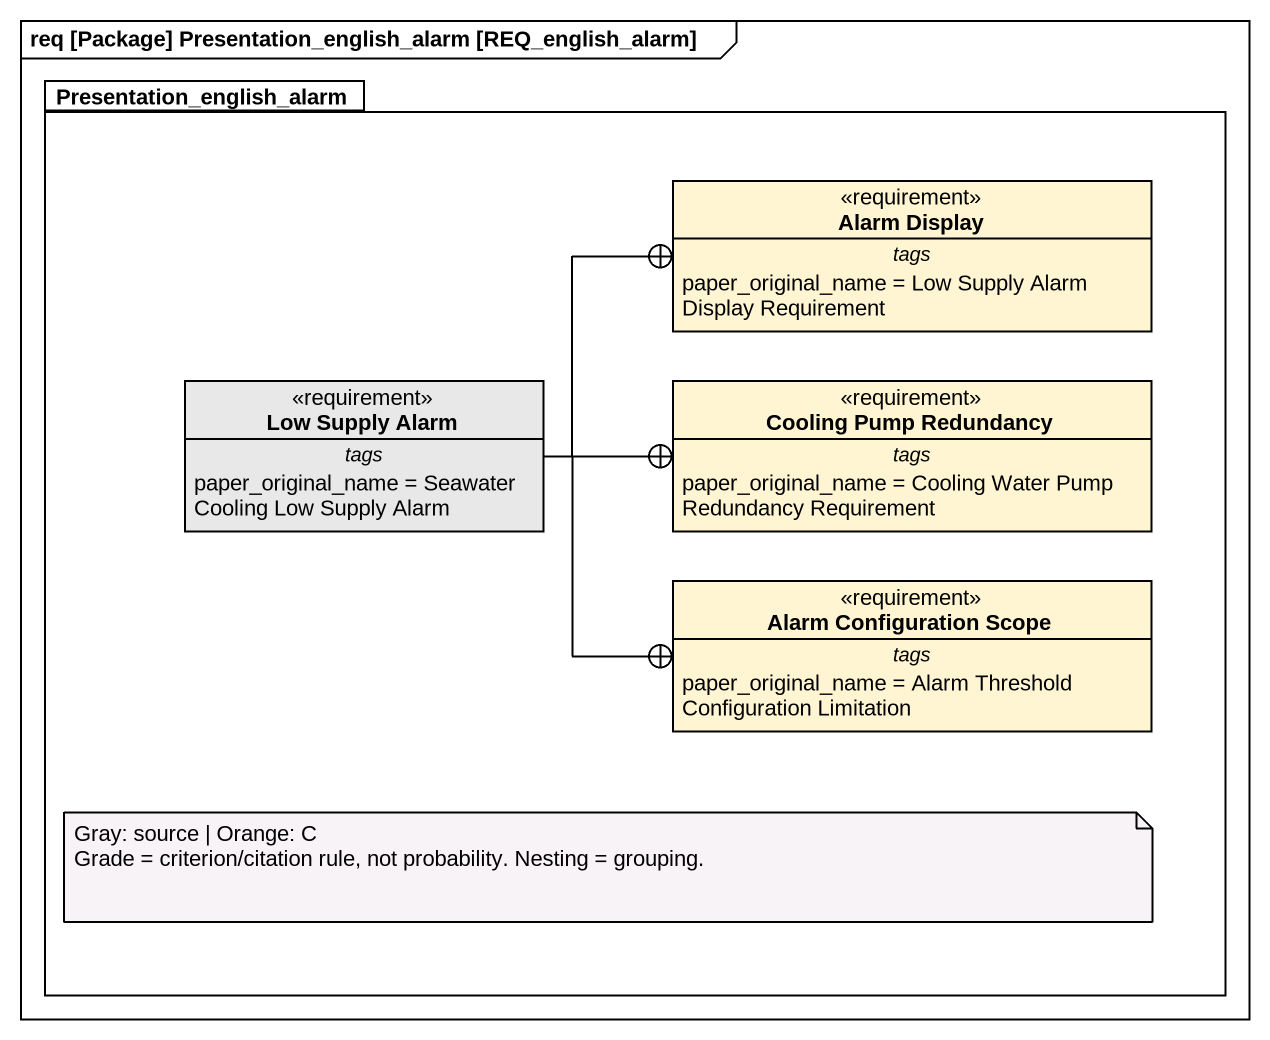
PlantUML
@startuml
mainframe req [Package] Presentation_english_alarm [REQ_english_alarm]
hide circle
hide empty members
package Presentation_english_alarm {
  class "Alarm Display" as Alarm_Display <<requirement>> #FFF5D2 {
    -- tags --
    paper_original_name = Low Supply Alarm Display Requirement
  }
  class "Low Supply Alarm" as Low_Supply_Alarm <<requirement>> #E8E8E8 {
    -- tags --
    paper_original_name = Seawater Cooling Low Supply Alarm
  }
  class "Cooling Pump Redundancy" as Cooling_Pump_Redundancy <<requirement>> #FFF5D2 {
    -- tags --
    paper_original_name = Cooling Water Pump Redundancy Requirement
  }
  class "Alarm Configuration Scope" as Alarm_Configuration_Scope <<requirement>> #FFF5D2 {
    -- tags --
    paper_original_name = Alarm Threshold Configuration Limitation
  }
}
Low_Supply_Alarm -right-+ Alarm_Display
Low_Supply_Alarm -right-+ Cooling_Pump_Redundancy
Low_Supply_Alarm -right-+ Alarm_Configuration_Scope
note as N1
  Gray: source | Orange: C
  Grade = criterion/citation rule, not probability. Nesting = grouping.
end note
@enduml
